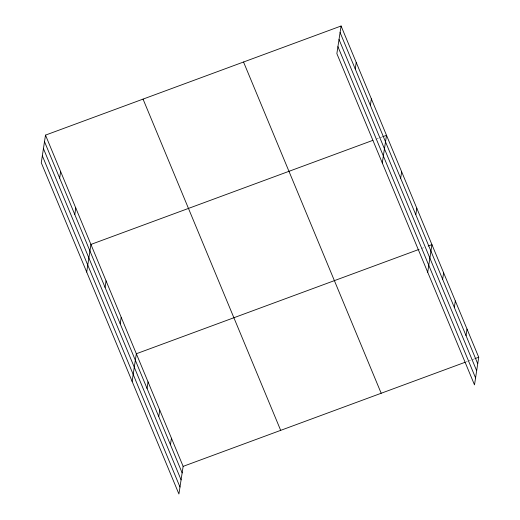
<?xml version="1.0" encoding="UTF-8"?>
<svg xmlns="http://www.w3.org/2000/svg" width="520" height="520" viewBox="0 0 520 520"><rect width="100%" height="100%" fill="white"/><g stroke="black" fill="none" stroke-linecap="round" stroke-linejoin="round"><path stroke-width="0.39" stroke-dasharray="2.6 1.95" d="M375.921 139.224L378.95 138.106M379.704 137.826L381.973 136.988M421.343 248.534L423.612 247.696M465.875 361.998L467.389 361.439M468.143 361.16L471.166 360.041M471.926 359.762L474.195 358.924"/><path stroke-width="0.78" d="M45.5 135.122L41.269 162.754L178.912 494L183.138 466.369L45.5 135.122L341.088 26L478.731 357.247L474.5 384.878L336.863 53.632L341.088 26M59.644 178.074L60.639 171.561M74.782 214.506L75.784 208M86.691 272.064L90.922 244.433L372.899 140.335M105.066 287.385L106.06 280.872M120.205 323.824L121.199 317.311M132.113 381.375L136.344 353.75L419.075 249.373M147.043 388.414L148.044 381.901M158.743 416.572L159.744 410.059M170.443 444.724L171.438 438.217M355.231 68.952L356.226 62.439M370.37 105.385L371.371 98.878M382.285 162.942L386.51 135.31L382.726 136.708M400.654 178.263L401.648 171.75M415.792 214.702L416.793 208.189M427.7 272.252L431.932 244.628L428.149 246.019M442.631 279.292L443.632 272.779M454.331 307.45L455.332 300.937M466.031 335.601L467.031 329.095M183.138 466.369L465.121 362.271M474.949 358.644L478.731 357.247M340.093 32.513L477.731 363.76M339.027 39.481L476.665 370.728M337.928 46.657L475.566 377.91M243.542 62.01L381.186 393.257M143.046 99.112L280.683 430.359M44.505 141.635L182.143 472.882M43.44 148.603L181.077 479.85M42.341 155.779L179.978 487.032"/></g></svg>
